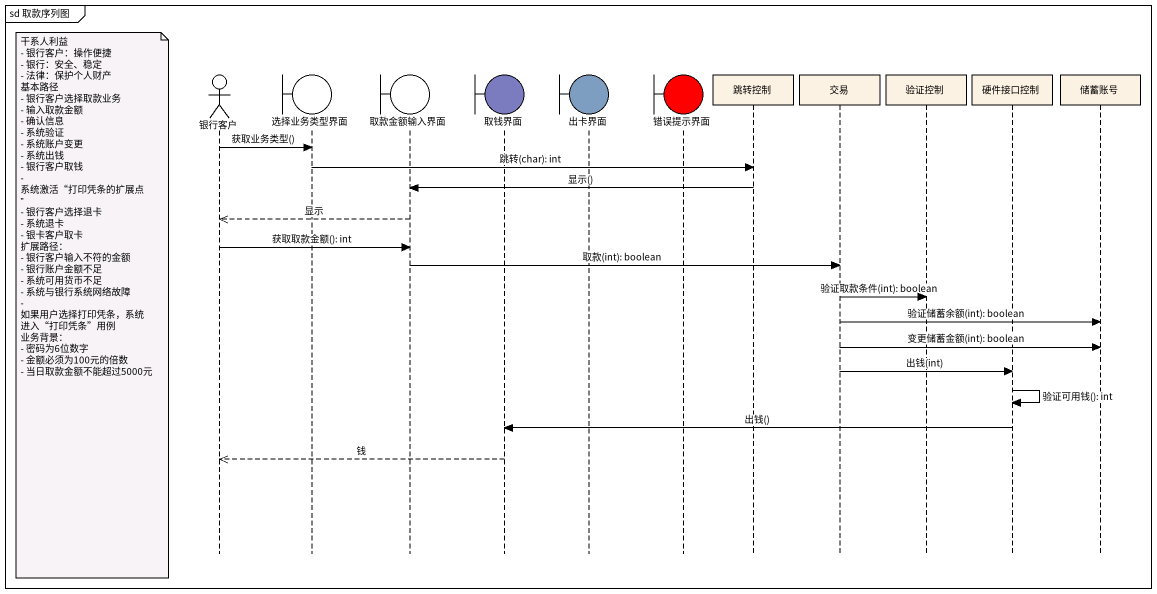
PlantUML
@startuml
mainframe sd 取款序列图
hide footbox
actor 银行客户
boundary 选择业务类型界面
boundary 取款金额输入界面
boundary 取钱界面 #7B7BC0
boundary 出卡界面 #7D9EC0
boundary 错误提示界面 #FF0000
participant 跳转控制
participant 交易
participant 验证控制
participant 硬件接口控制
participant 储蓄账号

银行客户 -> 选择业务类型界面 : 获取业务类型()
选择业务类型界面 -> 跳转控制 : 跳转(char): int
跳转控制 -> 取款金额输入界面 : 显示()
取款金额输入界面 -->> 银行客户 : 显示
银行客户 -> 取款金额输入界面 : 获取取款金额(): int
取款金额输入界面 -> 交易 : 取款(int): boolean
交易 -> 验证控制 : 验证取款条件(int): boolean
note left of 银行客户
  干系人利益
  - 银行客户：操作便捷
  - 银行：安全、稳定
  - 法律：保护个人财产
  基本路径
  - 银行客户选择取款业务
  - 输入取款金额
  - 确认信息
  - 系统验证
  - 系统账户变更
  - 系统出钱
  - 银行客户取钱
  - 系统激活“打印凭条的扩展点”
  - 银行客户选择退卡
  - 系统退卡
  - 银卡客户取卡
  扩展路径：
  - 银行客户输入不符的金额
  - 银行账户金额不足
  - 系统可用货币不足
  - 系统与银行系统网络故障
  - 如果用户选择打印凭条，系统进入“打印凭条”用例
  业务背景：
  - 密码为6位数字
  - 金额必须为100元的倍数
  - 当日取款金额不能超过5000元
end note
交易 -> 储蓄账号 : 验证储蓄余额(int): boolean
交易 -> 储蓄账号 : 变更储蓄金额(int): boolean
交易 -> 硬件接口控制 : 出钱(int)
硬件接口控制 -> 硬件接口控制 : 验证可用钱(): int
硬件接口控制 -> 取钱界面 : 出钱()
取钱界面 -->> 银行客户 : 钱
@enduml
